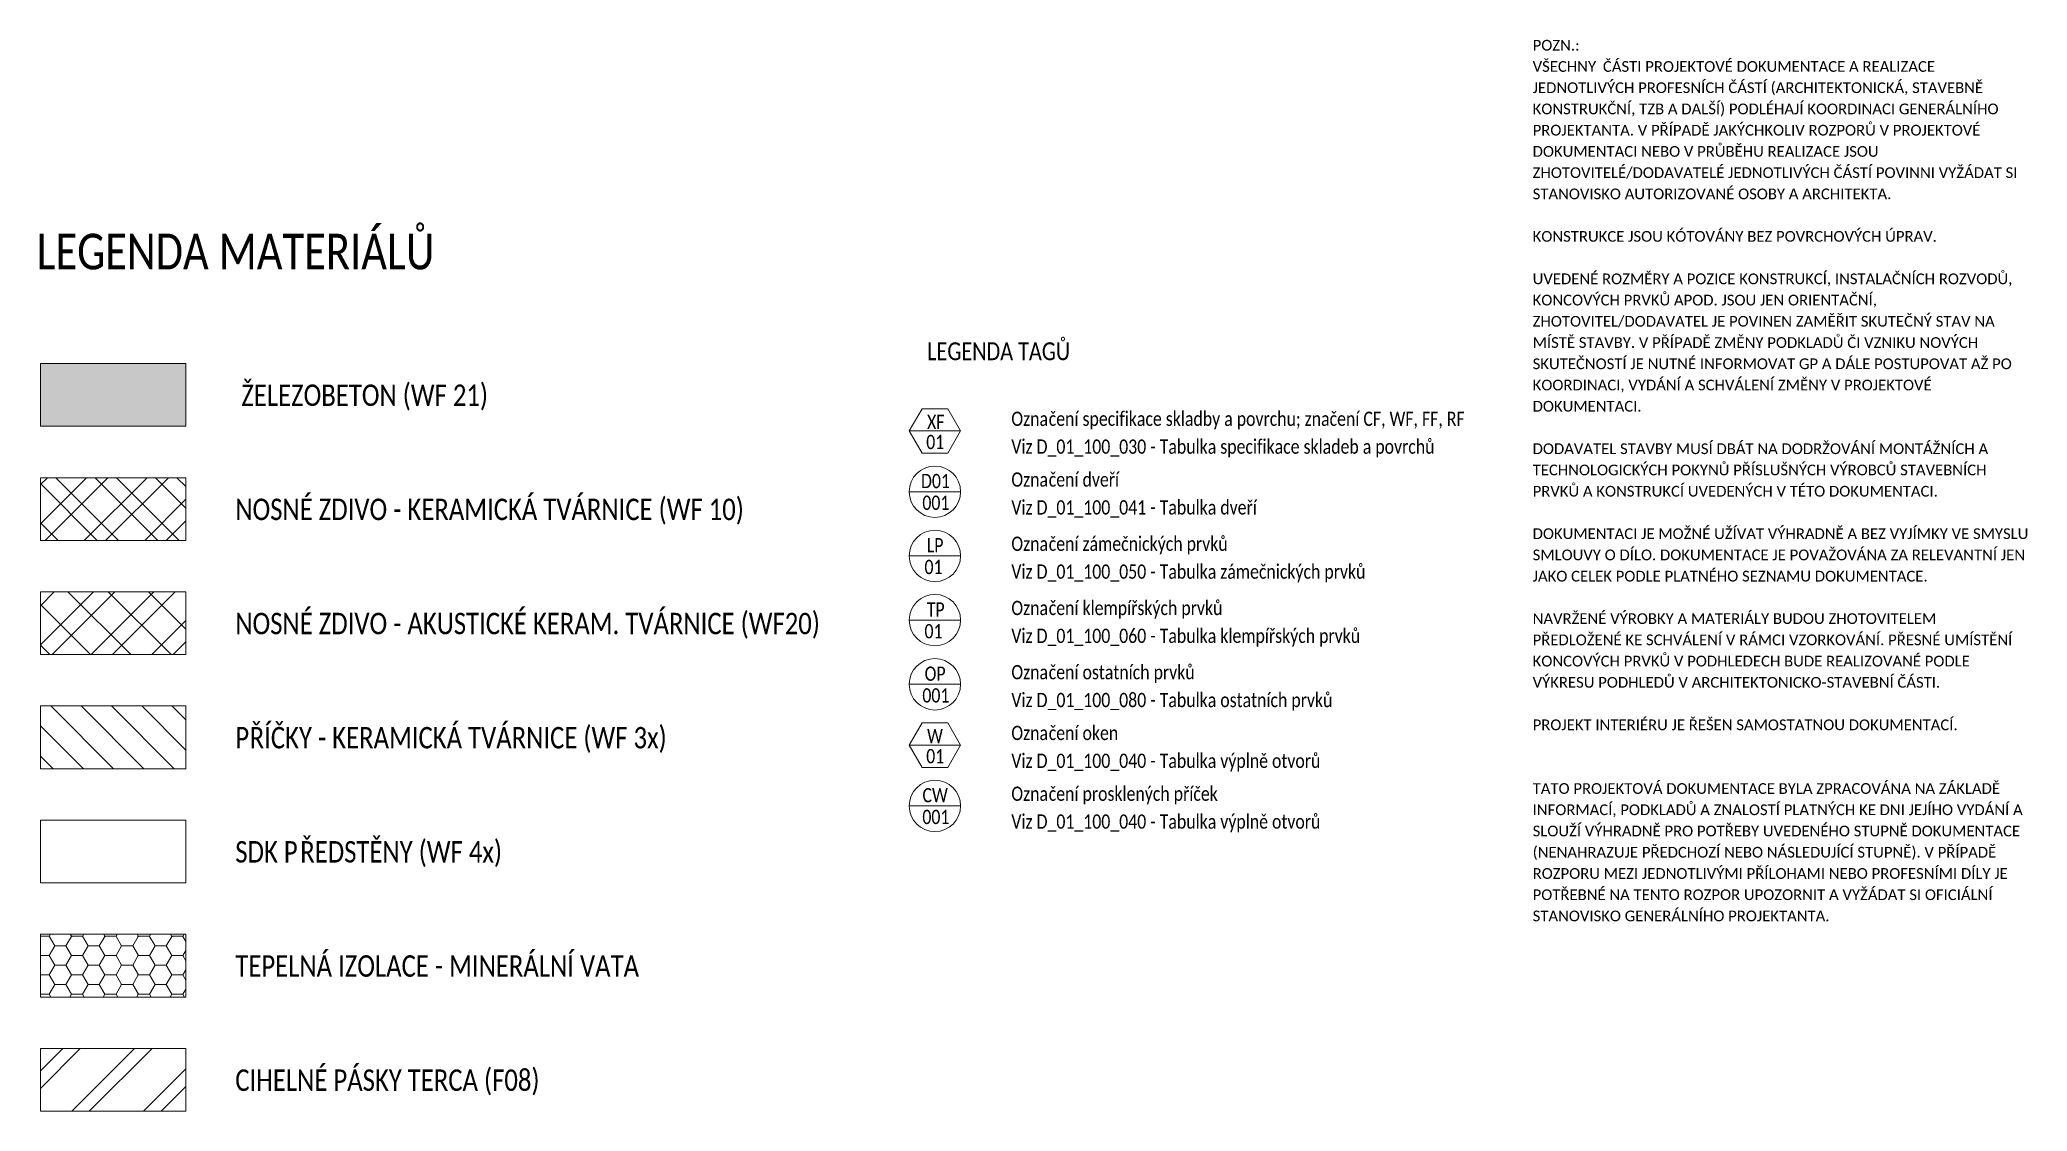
# Model space of a CAD drawing. Header units: millimetres. Extents: x -7705 to 38927, y -2985 to 72287.
# Drawn here: x 24995 to 38927, y -2985 to 4524 of the extents above.
import ezdxf

# ---------------------------------------------------------------- set-up
doc = ezdxf.new("R2010")
doc.units = ezdxf.units.MM
for name, color, linetype, lineweight in [('A-DETL-____-THIN', 9, 'Continuous', 9), ('A-DETL-GENF-OTLN', 9, 'Continuous', 9), ('G-____-____-TEXT', 9, 'Continuous', 5)]:
    doc.layers.add(name, color=color, linetype=linetype, lineweight=lineweight)
doc.styles.add('Calibri_1', font='calibri.ttf', dxfattribs={"width": 0.8, "height": 100})
doc.styles.add('Calibri_2', font='calibri.ttf', dxfattribs={"width": 0.8, "height": 250})
doc.styles.add('Calibri_3', font='calibri.ttf', dxfattribs={"width": 0.8, "height": 150})
doc.styles.add('Calibri_4', font='calibri.ttf', dxfattribs={"width": 0.8, "height": 125})
doc.styles.add('Calibri_5', font='calibri.ttf', dxfattribs={"height": 75})

msp = doc.modelspace()

# ---------------------------------------------------------------- hatches: boundary and pattern name
at = {"layer": 'A-DETL-GENF-OTLN'}
msp.add_hatch(color=254, dxfattribs=at).paths.add_polyline_path([(26019, 1815.2), (26019, 2255.2), (24999, 2255.2), (24999, 1815.2)])
at = {"layer": 'A-DETL-GENF-OTLN', "lineweight": 5}
h = msp.add_hatch(dxfattribs=at)
h.set_pattern_fill('FP_5', style=0, pattern_type=2)
h.set_pattern_definition([(45, (22169.9, 0), (-212.132, 212.132), []), (45, (22319.9, 0), (-212.132, 212.132), []), (315, (22169.9, 0), (212.132, 212.132), []), (315, (22319.9, 0), (212.132, 212.132), [])])
h.paths.add_polyline_path([(26019, 1015.2), (26019, 1455.2), (24999, 1455.2), (24999, 1015.2)])
h = msp.add_hatch(dxfattribs=at)
h.set_pattern_fill('FP_9', style=0, pattern_type=2)
h.set_pattern_definition([(45, (22169.9, 0), (-212.132, 212.132), []), (45, (22319.9, 0), (-212.132, 212.132), []), (315, (22169.9, 0), (141.421, 141.421), [])])
h.paths.add_polyline_path([(26019, 215.2), (26019, 655.2), (24999, 655.2), (24999, 215.2)])
h = msp.add_hatch(dxfattribs=at)
h.set_pattern_fill('FP_6', style=0, pattern_type=2)
h.set_pattern_definition([(135, (22169.91, 0), (-106.066, -106.066), [])])
h.paths.add_polyline_path([(26019, -584.8), (26019, -144.8), (24999, -144.8), (24999, -584.8)])
h = msp.add_hatch(dxfattribs=at)
h.set_pattern_fill('FP_8', style=0, pattern_type=2)
h.set_pattern_definition([(0, (22169.91, 0), (117.188, 67.658), [78.125, -156.25]), (120, (22169.91, 0), (-117.1875, 67.6588), [78.125, -156.25]), (60, (22169.91, 0), (0.0005, 135.3168), [0, -156.25, 78.125, 0])])
h.paths.add_polyline_path([(26019, -2184.8), (26019, -1744.8), (24999, -1744.8), (24999, -2184.8)])
h = msp.add_hatch(dxfattribs=at)
h.set_pattern_fill('FP_7', style=0, pattern_type=2)
h.set_pattern_definition([(45, (22169.9, 0), (-251.447, 251.447), []), (45, (22169.9, 381), (-251.447, 251.447), [])])
h.paths.add_polyline_path([(26019, -2984.8), (26019, -2544.8), (24999, -2544.8), (24999, -2984.8)])

# ---------------------------------------------------------------- linework, layer by layer
at = {"layer": 'A-DETL-____-THIN'}
for p, q in [((26019, 2255.2), (24999, 2255.2)), ((24999, 2255.2), (24999, 1815.2)), ((26019, 1815.2), (26019, 2255.2)), ((24999, 1815.2), (26019, 1815.2)), ((31179.2, 1938.8), (31089.2, 1782.9)), ((31179.2, 1938.8), (31359.2, 1938.8)), ((31359.2, 1938.8), (31449.2, 1782.9)), ((31449.2, 1782.9), (31089.2, 1782.9)), ((31179.2, 1627), (31089.2, 1782.9)), ((31359.2, 1627), (31449.2, 1782.9)), ((31179.2, 1627), (31359.2, 1627)), ((26019, 1455.2), (24999, 1455.2)), ((24999, 1455.2), (24999, 1015.2)), ((26019, 1015.2), (26019, 1455.2)), ((31449.2, 1357), (31089.2, 1357)), ((24999, 1015.2), (26019, 1015.2)), ((31449.2, 907), (31089.2, 907)), ((26019, 655.2), (24999, 655.2)), ((24999, 655.2), (24999, 215.2)), ((26019, 215.2), (26019, 655.2)), ((31449.2, 457), (31089.2, 457)), ((24999, 215.2), (26019, 215.2)), ((31449.2, 7), (31089.2, 7)), ((26019, -144.8), (24999, -144.8)), ((24999, -144.8), (24999, -584.8)), ((26019, -584.8), (26019, -144.8)), ((31179.2, -263), (31089.2, -418.8)), ((31179.2, -263), (31359.2, -263)), ((31359.2, -263), (31449.2, -418.8)), ((31449.2, -418.8), (31089.2, -418.8)), ((31179.2, -574.7), (31089.2, -418.8)), ((31359.2, -574.7), (31449.2, -418.8)), ((24999, -584.8), (26019, -584.8)), ((31179.2, -574.7), (31359.2, -574.7)), ((26019, -944.8), (24999, -944.8)), ((24999, -944.8), (24999, -1384.8)), ((26019, -1384.8), (26019, -944.8)), ((31449.2, -844.7), (31089.2, -844.7)), ((24999, -1384.8), (26019, -1384.8)), ((26019, -1744.8), (24999, -1744.8)), ((24999, -1744.8), (24999, -2184.8)), ((26019, -2184.8), (26019, -1744.8)), ((24999, -2184.8), (26019, -2184.8)), ((26019, -2544.8), (24999, -2544.8)), ((24999, -2544.8), (24999, -2984.8)), ((26019, -2984.8), (26019, -2544.8)), ((24999, -2984.8), (26019, -2984.8))]:
    msp.add_line(p, q, dxfattribs=at)
for centre in [(31269.2, 1357), (31269.2, 907), (31269.2, 457), (31269.2, 7), (31269.2, -844.7)]:
    msp.add_circle(centre, 180, dxfattribs=at)

# ---------------------------------------------------------------- texts
at = {"layer": 'G-____-____-TEXT', "color": 7, "lineweight": 9, "attachment_point": 1}
for s, insert, char_height, width, style in [('POZN.: ', (35459.7, 4523.2), 75, 448.945, 'Calibri_5'), ('VŠECHNY ', (35459.7, 4374.4), 75, 597.257, 'Calibri_5'), ('ČÁSTI PROJEKTOVÉ DOKUMENTACE A REALIZACE ', (35952.5, 4374.4), 75, 2978.269, 'Calibri_5'), ('JEDNOTLIVÝCH PROFESNÍCH ČÁSTÍ (ARCHITEKTONICKÁ, STAVEBNĚ ', (35459.7, 4225.6), 75, 4028.48, 'Calibri_5'), ('KONSTRUKČNÍ, TZB A DALŠÍ) PODLÉHAJÍ KOORDINACI GENERÁLNÍHO ', (35459.7, 4076.8), 75, 4164.767, 'Calibri_5'), ('PROJEKTANTA. V\xa0PŘÍPADĚ JAKÝCHKOLIV ROZPORŮ V\xa0PROJEKTOVÉ ', (35459.7, 3927.9), 75, 4004.429, 'Calibri_5'), ('DOKUMENTACI NEBO V\xa0PRŮBĚHU REALIZACE JSOU ', (35459.7, 3779.1), 75, 3106.539, 'Calibri_5'), ('ZHOTOVITELÉ/DODAVATELÉ JEDNOTLIVÝCH ČÁSTÍ POVINNI VYŽÁDAT SI ', (35459.7, 3630.3), 75, 4337.129, 'Calibri_5'), ('STANOVISKO AUTORIZOVANÉ OSOBY A ARCHITEKTA.', (35459.7, 3481.4), 75, 3178.691, 'Calibri_5'), ('LEGENDA MATERIÁL', (24973.5, 3164.8), 250, 3136.202, 'Calibri_2'), ('Ů', (27561.2, 3164.8), 250, 243.713, 'Calibri_2'), ('KONSTRUKCE JSOU KÓTOVÁNY BEZ POVRCHOVÝCH ÚPRAV. ', (35459.7, 3183.8), 75, 3627.636, 'Calibri_5'), ('UVEDENÉ ROZMĚRY A POZICE KONSTRUKCÍ, INSTALAČNÍCH ROZVODŮ, ', (35459.7, 2886.1), 75, 4293.037, 'Calibri_5'), ('KONCOVÝCH PRVKŮ APOD. JSOU JEN ORIENTAČNÍ, ', (35459.7, 2737.3), 75, 3094.514, 'Calibri_5'), ('ZHOTOVITEL/DODAVATEL JE POVINEN ZAMĚŘIT SKUTEČNÝ STAV NA ', (35459.7, 2588.5), 75, 4132.699, 'Calibri_5'), ('LEGENDA TAG', (31214.9, 2403.6), 125, 1093.502, 'Calibri_4'), ('Ů', (32117.2, 2403.6), 125, 121.857, 'Calibri_4'), ('MÍSTĚ STAVBY. V PŘÍPADĚ ZMĚNY PODKLADŮ ČI VZNIKU NOVÝCH ', (35459.7, 2439.6), 75, 3980.378, 'Calibri_5'), ('SKUTEČNOSTÍ JE NUTNÉ INFORMOVAT GP A DÁLE POSTUPOVAT AŽ PO ', (35459.7, 2290.8), 75, 4285.02, 'Calibri_5'), (' ŽELEZOBETON (WF 21)', (26365.5, 2108.1), 150, 2244.725, 'Calibri_3'), ('KOORDINACI, VYDÁNÍ A SCHVÁLENÍ ZMĚNY V PROJEKTOVÉ ', (35459.7, 2142), 75, 3571.518, 'Calibri_5'), ('DOKUMENTACI. ', (35459.7, 1993.2), 75, 1002.109, 'Calibri_5'), ('XF', (31214.5, 1895.9), 100, 150.717, 'Calibri_1'), ('Ozna', (31805.4, 1918), 100, 317.468, 'Calibri_1'), ('čení specifikace skladby a povrchu; značení CF, WF, FF, RF', (32067.3, 1918), 100, 3601.18, 'Calibri_1'), ('01', (31208.6, 1755.4), 100, 153.924, 'Calibri_1'), ('Viz D_01_100_030 - Tabulka specifikace skladeb a povrchů', (31805.4, 1722.9), 100, 3655.695, 'Calibri_1'), ('DODAVATEL STAVBY MUSÍ DBÁT NA DODRŽOVÁNÍ MONTÁŽNÍCH A ', (35459.7, 1695.5), 75, 4072.573, 'Calibri_5'), ('TECHNOLOGICKÝCH POKYNŮ PŘÍSLUŠNÝCH VÝROBCŮ STAVEBNÍCH ', (35459.7, 1546.7), 75, 4072.573, 'Calibri_5'), ('D01', (31171.8, 1481.7), 100, 250.126, 'Calibri_1'), ('Ozna', (31805.4, 1492.2), 100, 317.468, 'Calibri_1'), ('čení dveří', (32067.3, 1492.2), 100, 609.283, 'Calibri_1'), ('PRVKŮ A KONSTRUKCÍ UVEDENÝCH V TÉTO DOKUMENTACI.', (35459.7, 1397.8), 75, 3599.577, 'Calibri_5'), ('NOSNÉ ZDIVO - KERAMICKÁ TVÁRNICE (WF 10)', (26365.5, 1308.1), 150, 4502.277, 'Calibri_3'), ('001', (31181.5, 1329.5), 100, 230.886, 'Calibri_1'), ('Viz D_01_100_041 - Tabulka dveří', (31805.4, 1297), 100, 2119.662, 'Calibri_1'), ('DOKUMENTACI JE MOŽNÉ UŽÍVAT VÝHRADNĚ A BEZ VYJÍMKY VE SMYSLU ', (35459.7, 1100.2), 75, 4401.264, 'Calibri_5'), ('LP', (31212.5, 1031.7), 100, 144.304, 'Calibri_1'), ('Ozna', (31805.4, 1042.2), 100, 317.468, 'Calibri_1'), ('čení zámečnických prvků', (32067.3, 1042.2), 100, 1545.653, 'Calibri_1'), ('01', (31196.5, 879.5), 100, 153.924, 'Calibri_1'), ('Viz D_01_100_050 - Tabulka zámečnických prvků', (31805.4, 847), 100, 3056.033, 'Calibri_1'), ('SMLOUVY O DÍLO. DOKUMENTACE JE POVAŽOVÁNA ZA RELEVANTNÍ JEN ', (35459.7, 951.4), 75, 4401.264, 'Calibri_5'), ('JAKO CELEK PODLE PLATNÉHO SEZNAMU DOKUMENTACE.', (35459.7, 802.5), 75, 3515.4, 'Calibri_5'), ('TP', (31212.5, 581.7), 100, 153.924, 'Calibri_1'), ('Ozna', (31805.4, 592.2), 100, 317.468, 'Calibri_1'), ('čení klempířských prvků', (32067.3, 592.2), 100, 1503.966, 'Calibri_1'), ('NOSNÉ ZDIVO - AKUSTICKÉ KERAM. TVÁRNICE (WF20)', (26365.5, 508.1), 150, 5175.695, 'Calibri_3'), ('01', (31196.5, 429.5), 100, 153.924, 'Calibri_1'), ('NAVRŽENÉ VÝROBKY A MATERIÁLY BUDOU ZHOTOVITELEM ', (35459.7, 504.9), 75, 3615.611, 'Calibri_5'), ('Viz D_01_100_060 - Tabulka klempířských prvků', (31805.4, 397), 100, 3014.345, 'Calibri_1'), ('PŘEDLOŽENÉ KE SCHVÁLENÍ V RÁMCI VZORKOVÁNÍ. PŘESNÉ UMÍSTĚNÍ ', (35459.7, 356), 75, 4285.02, 'Calibri_5'), ('Ozna', (31805.4, 142.2), 100, 317.468, 'Calibri_1'), ('čení ostatních prvků', (32067.3, 142.2), 100, 1260.253, 'Calibri_1'), ('KONCOVÝCH PRVKŮ V PODHLEDECH BUDE REALIZOVANÉ PODLE ', (35459.7, 207.2), 75, 3924.26, 'Calibri_5'), ('OP', (31197.5, 131.7), 100, 182.785, 'Calibri_1'), ('VÝKRESU PODHLEDŮ V ARCHITEKTONICKO-STAVEBNÍ ČÁSTI. ', (35459.7, 58.4), 75, 3647.678, 'Calibri_5'), ('001', (31181.5, -20.5), 100, 230.886, 'Calibri_1'), ('Viz D_01_100_080 - Tabulka ostatních prvků', (31805.4, -53), 100, 2770.632, 'Calibri_1'), ('ŘÍČKY - KERAMICKÁ TVÁRNICE (WF 3x)', (26466, -291.9), 150, 3681.349, 'Calibri_3'), ('čení oken', (32067.3, -283.7), 100, 599.662, 'Calibri_1'), ('PROJEKT INTERIÉRU JE ŘEŠEN SAMOSTATNOU DOKUMENTACÍ.', (35459.7, -239.3), 75, 3775.948, 'Calibri_5'), ('P', (26365.5, -291.9), 150, 121.856, 'Calibri_3'), ('W', (31214.5, -305.9), 100, 137.89, 'Calibri_1'), ('Ozna', (31805.4, -283.7), 100, 317.468, 'Calibri_1'), ('01', (31208.6, -446.4), 100, 153.924, 'Calibri_1'), ('Viz D_01_100_040 - Tabulka výplně otvorů', (31805.4, -478.9), 100, 2668.016, 'Calibri_1'), ('TATO PROJEKTOVÁ DOKUMENTACE BYLA ZPRACOVÁNA NA ZÁKLADĚ ', (35459.7, -685.7), 75, 4176.792, 'Calibri_5'), ('CW', (31182.5, -720.1), 100, 221.266, 'Calibri_1'), ('Ozna', (31805.4, -709.6), 100, 317.468, 'Calibri_1'), ('čení prosklených příček', (32067.3, -709.6), 100, 1462.278, 'Calibri_1'), ('INFORMACÍ, PODKLADŮ A ZNALOSTÍ PLATNÝCH KE DNI JEJÍHO VYDÁNÍ A ', (35459.7, -834.6), 75, 4377.214, 'Calibri_5'), ('001', (31181.5, -872.3), 100, 230.886, 'Calibri_1'), ('Viz D_01_100_040 - Tabulka výplně otvorů', (31805.4, -904.7), 100, 2668.016, 'Calibri_1'), ('SLOUŽÍ VÝHRADNĚ PRO POTŘEBY UVEDENÉHO STUPNĚ DOKUMENTACE ', (35459.7, -983.4), 75, 4369.197, 'Calibri_5'), ('SDK P', (26365.5, -1091.9), 150, 551.561, 'Calibri_3'), ('ŘEDSTĚNY (WF 4x)', (26820.6, -1091.9), 150, 1789.367, 'Calibri_3'), ('(NENAHRAZUJE PŘEDCHOZÍ NEBO NÁSLEDUJÍCÍ STUPNĚ). V PŘÍPADĚ ', (35459.7, -1132.2), 75, 4140.716, 'Calibri_5'), ('ROZPORU MEZI JEDNOTLIVÝMI PŘÍLOHAMI NEBO PROFESNÍMI DÍLY JE ', (35459.7, -1281.1), 75, 4256.961, 'Calibri_5'), ('POTŘEBNÉ NA TENTO ROZPOR UPOZORNIT A VYŽÁDAT SI OFICIÁLNÍ ', (35459.7, -1429.9), 75, 4108.648, 'Calibri_5'), ('STANOVISKO GENERÁLNÍHO PROJEKTANTA.', (35459.7, -1578.7), 75, 2633.543, 'Calibri_5'), ('TEPELNÁ IZOLACE - MINERÁLNÍ VATA', (26365.5, -1891.9), 150, 3572.32, 'Calibri_3'), ('CIHELNÉ PÁSKY TERCA (F08)', (26365.5, -2691.9), 150, 2693.67, 'Calibri_3')]:
    msp.add_mtext(s, dxfattribs=dict(at, insert=insert, char_height=char_height, width=width, style=style))

doc.saveas('drawing.dxf')
